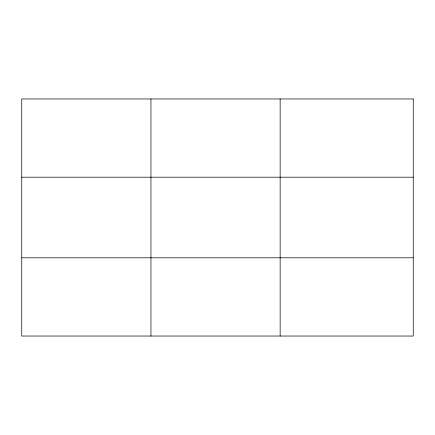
<?xml version="1.0" encoding="UTF-8"?>
<svg xmlns="http://www.w3.org/2000/svg" width="435" height="435" viewBox="0 0 435 435"><rect width="100%" height="100%" fill="white"/><g stroke="black" fill="none" stroke-linecap="round" stroke-linejoin="round"><path stroke-width="0.65" d="M150.945 336.037L150.945 98.962M280.14 336.037L280.14 98.962M21.75 177.197L413.25 177.197M21.75 257.803L413.25 257.803M413.25 98.962L413.25 336.037L21.75 336.037L21.75 98.962L413.25 98.962"/></g></svg>
